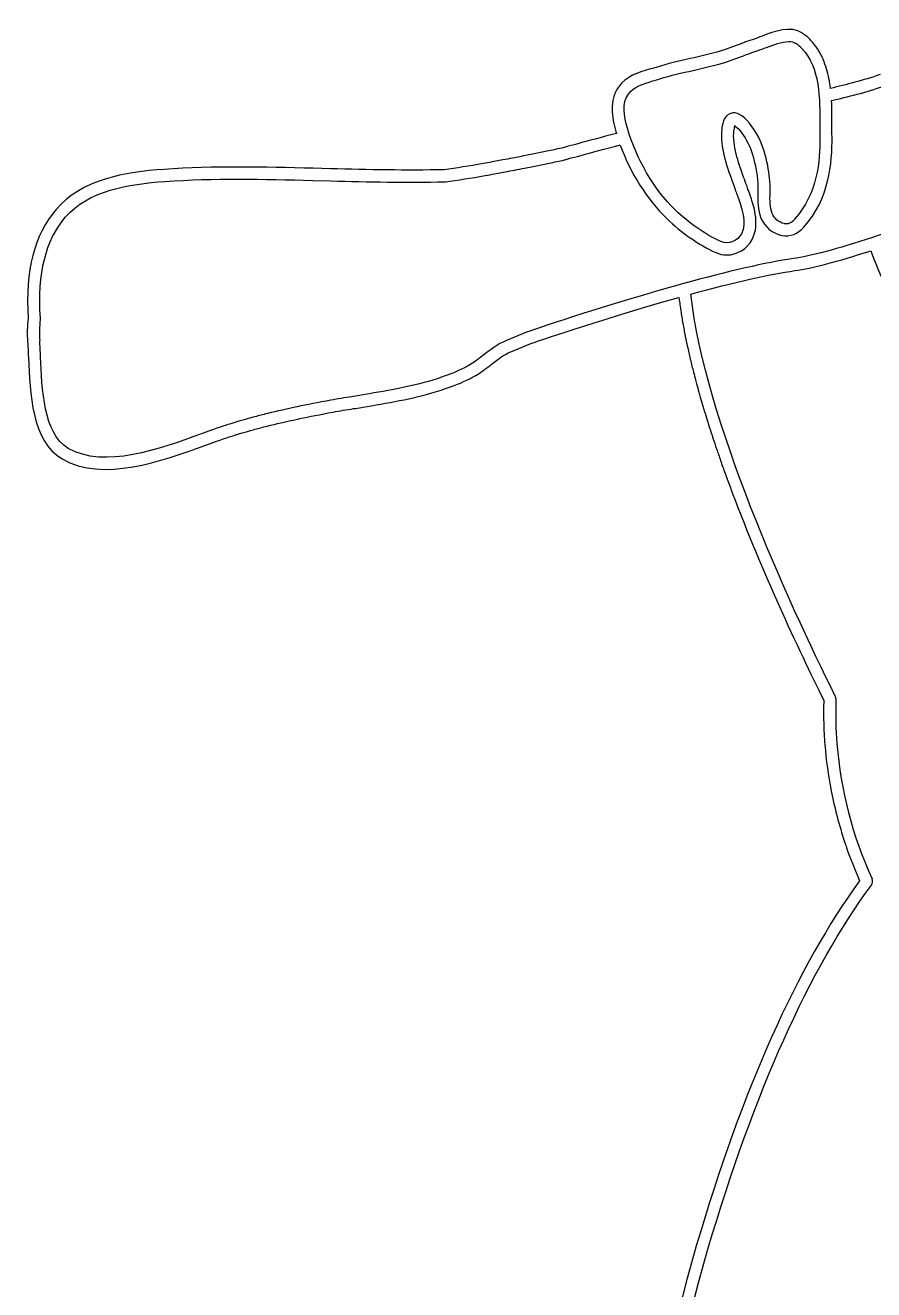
# Model space of a CAD drawing. Header units: millimetres. Extents: x 232 to 378, y -197 to -13.
# Drawn here: x 232.4 to 281.7, y -130.3 to -56.8 of the extents above; entities that cross this region are included whole.
import ezdxf

# ---------------------------------------------------------------- set-up
doc = ezdxf.new("R2010")
doc.units = ezdxf.units.MM
doc.layers.get('0').update_dxf_attribs({"linetype": 'CONTINUOUS'})

msp = doc.modelspace()

# ---------------------------------------------------------------- linework, layer by layer
for p, q in [((273.763, -57.906), (273.486, -58.011)), ((273.735, -58.671), (274.015, -58.565)), ((279.121, -59.985), (279.12, -59.979)), ((260.126, -64.585), (259.503, -64.701)), ((262.685, -64.078), (262.04, -64.211)), ((250.108, -65.097), (249.088, -65.071)), ((259.636, -65.395), (260.254, -65.279)), ((262.184, -64.902), (262.827, -64.769)), ((249.07, -65.777), (250.112, -65.803)), ((261.509, -74.612), (260.331, -75.092)), ((260.6, -75.745), (261.762, -75.27)), ((252.369, -78.187), (252.226, -78.212)), ((246.247, -79.386), (246.247, -79.386)), ((248.163, -78.946), (248.051, -78.971)), ((252.346, -78.907), (252.489, -78.882)), ((244.768, -79.791), (244.306, -79.932)), ((245.523, -79.576), (245.407, -79.608)), ((248.195, -79.662), (248.31, -79.636)), ((244.513, -80.606), (244.97, -80.466)), ((245.6, -80.287), (245.707, -80.257))]:
    msp.add_line(p, q)
for centre, radius, start, end in [((358.391, -52.001), 90.729, 200.08189, 200.6114), ((279.152, -95.933), 0.351, -2.02213, 26.56135)]:
    msp.add_arc(centre, radius, start, end)
for centre, major_axis, ratio, start_param, end_param in [((276.495, -59.157), (-1.141, 1.371), 0.823506, 4.79888, 5.064357), ((273.772, -63.378), (-0.07, 0.911), 0.224922, 0.505939, 0.943464), ((271.19, -63.059), (3.117, -6.414), 0.583491, 4.534704, 5.270764), ((271.993, -67.081), (3.944, -2.989), 0.447445, 4.446756, 5.165587), ((275.366, -61.092), (-1.335, 7.189), 0.279798, 3.037906, 3.357715), ((276.3, -66.099), (0.528, -2.878), 0.654451, 6.042135, 6.757711), ((236.281, -75.133), (-0.63, 4.457), 0.683094, 1.186187, 1.470737), ((258.321, -77.211), (0.412, 0.225), 0.072532, 4.424869, 5.163987), ((283.385, -95.832), (0.439, 9.673), 0.400175, 1.600709, 1.87302), ((317.758, -94.722), (38.069, 5.05), 0.774848, 3.100079, 3.373429), ((317.297, -95.126), (38.371, 4.218), 0.782915, 3.319586, 3.387068), ((281.287, -106.559), (0.127, -0.329), 0.995647, 0.563159, 1.629254)]:
    msp.add_ellipse(centre, major_axis=major_axis, ratio=ratio, start_param=start_param, end_param=end_param)
for points in [[(277.551, -57.214), (276.851, -56.751), (275.936, -57.101), (275.202, -57.383)], [(274.748, -57.549), (274.412, -57.658), (274.082, -57.784), (273.763, -57.906)], [(275.202, -57.383), (275.041, -57.444), (274.888, -57.503), (274.748, -57.549)], [(274.965, -58.22), (275.117, -58.17), (275.282, -58.108), (275.454, -58.042)], [(277.521, -58.103), (278.574, -59.201), (278.57, -61.009), (278.566, -62.605)], [(278.349, -58.005), (278.326, -57.973), (278.305, -57.941), (278.281, -57.91)], [(271.188, -59.376), (272.022, -59.188), (272.883, -58.994), (273.735, -58.671)], [(274.015, -58.565), (274.326, -58.446), (274.648, -58.323), (274.965, -58.22)], [(269.255, -59.87), (269.894, -59.667), (270.552, -59.519), (271.188, -59.376)], [(267.431, -60.749), (267.737, -60.313), (268.282, -60.156), (268.859, -59.989)], [(268.859, -59.989), (268.992, -59.95), (269.124, -59.912), (269.255, -59.87)], [(282.073, -59.619), (281.084, -59.956), (280.079, -60.213), (279.186, -60.421)], [(279.245, -61.13), (280.181, -60.914), (281.243, -60.647), (282.302, -60.287)], [(267.381, -62.744), (267.179, -62.033), (267.045, -61.299), (267.431, -60.749)], [(279.186, -60.421), (279.183, -60.392), (279.178, -60.361), (279.174, -60.332)], [(274.469, -62.447), (274.07, -61.959), (273.715, -61.773), (273.382, -61.876)], [(279.272, -62.606), (279.273, -62.138), (279.273, -61.637), (279.245, -61.13)], [(273.382, -61.876), (272.928, -62.017), (272.878, -62.603), (272.862, -62.796)], [(275.646, -65.67), (275.535, -64.701), (275.3, -63.458), (274.469, -62.447)], [(266.734, -63.044), (264.989, -63.495), (263.547, -63.898), (263.55, -63.898)], [(266.702, -62.937), (266.713, -62.973), (266.723, -63.008), (266.734, -63.044)], [(270.158, -67.492), (268.906, -66.28), (267.894, -64.55), (267.381, -62.744)], [(272.862, -62.796), (272.769, -63.888), (273.126, -64.874), (273.471, -65.827)], [(274.134, -65.587), (273.801, -64.664), (273.485, -63.793), (273.565, -62.856)], [(273.611, -62.588), (273.677, -62.632), (273.783, -62.722), (273.924, -62.894)], [(273.924, -62.894), (274.481, -63.572), (274.796, -64.453), (274.946, -65.751)], [(278.568, -63.241), (278.584, -64.682), (278.432, -66.529), (277.101, -68.034)], [(277.63, -68.501), (279.12, -66.816), (279.291, -64.801), (279.273, -63.233)], [(278.566, -62.605), (278.566, -62.823), (278.565, -63.036), (278.568, -63.241)], [(279.273, -63.233), (279.271, -63.031), (279.271, -62.821), (279.272, -62.606)], [(263.55, -63.898), (263.262, -63.959), (262.974, -64.019), (262.685, -64.078)], [(263.718, -64.583), (263.734, -64.579), (265.196, -64.17), (266.956, -63.715)], [(259.503, -64.701), (259.329, -64.735), (259.154, -64.769), (258.978, -64.799)], [(261.253, -64.372), (260.878, -64.447), (260.503, -64.516), (260.126, -64.585)], [(262.04, -64.211), (261.778, -64.266), (261.517, -64.32), (261.253, -64.372)], [(262.827, -64.769), (263.117, -64.709), (263.407, -64.65), (263.718, -64.583)], [(256.719, -65.154), (254.519, -65.205), (252.288, -65.151), (250.108, -65.097)], [(258.978, -64.799), (258.163, -64.94), (257.424, -65.057), (256.719, -65.154)], [(259.099, -65.494), (259.279, -65.463), (259.458, -65.429), (259.636, -65.395)], [(260.254, -65.279), (260.634, -65.209), (261.013, -65.139), (261.39, -65.064)], [(261.39, -65.064), (261.655, -65.012), (261.919, -64.957), (262.184, -64.902)], [(250.112, -65.803), (252.286, -65.856), (254.534, -65.911), (256.756, -65.859)], [(256.756, -65.859), (256.769, -65.859), (256.783, -65.858), (256.796, -65.855)], [(256.796, -65.855), (257.515, -65.757), (258.268, -65.638), (259.099, -65.494)], [(273.471, -65.827), (273.529, -65.989), (273.588, -66.15), (273.643, -66.311)], [(274.31, -66.08), (274.253, -65.916), (274.194, -65.752), (274.134, -65.587)], [(274.414, -66.37), (274.377, -66.27), (274.342, -66.172), (274.31, -66.08)], [(274.946, -65.751), (274.973, -65.987), (274.968, -66.235), (274.964, -66.497)], [(275.669, -66.51), (275.674, -66.236), (275.679, -65.952), (275.646, -65.67)], [(273.643, -66.311), (273.677, -66.407), (273.713, -66.507), (273.751, -66.611)], [(273.751, -66.611), (274.012, -67.331), (274.338, -68.228), (274.007, -68.885)], [(274.636, -69.204), (275.105, -68.275), (274.706, -67.174), (274.414, -66.37)], [(274.964, -66.497), (274.955, -66.981), (274.946, -67.482), (275.137, -67.968)], [(275.794, -67.71), (275.654, -67.354), (275.662, -66.944), (275.669, -66.51)], [(275.137, -67.968), (275.334, -68.469), (275.838, -68.884), (276.363, -68.976)], [(276.486, -68.281), (276.199, -68.231), (275.902, -67.985), (275.794, -67.71)], [(274.636, -69.204), (274.636, -69.204), (274.636, -69.204), (274.636, -69.204)], [(281.525, -69.874), (282.056, -71.278), (282.722, -72.657), (283.368, -73.994)], [(261.762, -75.27), (262.552, -74.986), (266.466, -73.677), (270.369, -72.584)], [(279.466, -95.776), (276.681, -90.193), (271.921, -79.8), (271.057, -72.393)], [(233.236, -76.054), (233.222, -75.709), (233.209, -75.391), (233.189, -75.116)], [(260.331, -75.092), (259.818, -75.304), (259.376, -75.647), (258.948, -75.978)], [(234.841, -81.363), (233.421, -80.543), (233.31, -77.842), (233.236, -76.054)], [(258.541, -76.288), (258.423, -76.374), (258.302, -76.447), (258.181, -76.518)], [(258.948, -75.978), (258.812, -76.084), (258.677, -76.189), (258.541, -76.288)], [(256.568, -77.224), (255.223, -77.695), (253.772, -77.945), (252.369, -78.187)], [(257.893, -76.678), (257.446, -76.906), (256.973, -77.082), (256.568, -77.224)], [(257.905, -76.672), (257.9, -76.673), (257.897, -76.675), (257.893, -76.678)], [(258.166, -76.527), (258.08, -76.577), (257.993, -76.626), (257.905, -76.672)], [(258.181, -76.518), (258.176, -76.521), (258.171, -76.524), (258.166, -76.527)], [(258.515, -77.14), (258.528, -77.133), (258.54, -77.126), (258.551, -77.119)], [(258.551, -77.119), (258.672, -77.048), (258.813, -76.962), (258.955, -76.859)], [(258.204, -77.31), (258.209, -77.308), (258.215, -77.306), (258.219, -77.303)], [(250.121, -78.561), (249.363, -78.702), (248.742, -78.823), (248.163, -78.946)], [(251.339, -78.357), (250.932, -78.421), (250.525, -78.486), (250.121, -78.561)], [(252.226, -78.212), (251.93, -78.263), (251.635, -78.31), (251.339, -78.357)], [(246.247, -79.386), (246.005, -79.447), (245.763, -79.51), (245.523, -79.576)], [(246.262, -79.383), (246.257, -79.384), (246.252, -79.385), (246.247, -79.386)], [(248.051, -78.971), (247.346, -79.122), (246.777, -79.253), (246.262, -79.383)], [(248.31, -79.636), (248.882, -79.515), (249.498, -79.394), (250.249, -79.255)], [(243.993, -80.03), (243.726, -80.116), (243.458, -80.207), (243.187, -80.304)], [(244.306, -79.932), (244.202, -79.964), (244.097, -79.997), (243.993, -80.03)], [(245.407, -79.608), (245.194, -79.667), (244.981, -79.727), (244.768, -79.791)], [(245.707, -80.257), (245.941, -80.193), (246.174, -80.132), (246.409, -80.073)], [(246.409, -80.073), (246.414, -80.072), (246.42, -80.07), (246.426, -80.069)], [(246.426, -80.069), (246.935, -79.94), (247.498, -79.811), (248.195, -79.662)], [(243.424, -80.968), (243.687, -80.874), (243.949, -80.786), (244.211, -80.701)], [(244.211, -80.701), (244.312, -80.668), (244.413, -80.637), (244.513, -80.606)], [(244.97, -80.466), (245.178, -80.404), (245.386, -80.345), (245.6, -80.287)], [(272.892, -82.358), (272.978, -82.603), (273.067, -82.849), (273.156, -83.093)], [(273.156, -83.093), (273.163, -83.114), (273.171, -83.134), (273.178, -83.154)], [(273.47, -83.94), (273.471, -83.944), (273.472, -83.947), (273.473, -83.951)], [(273.473, -83.951), (275.205, -88.554), (277.281, -92.976), (278.795, -96.014)], [(280.117, -104.595), (280.117, -104.595), (280.117, -104.596), (280.117, -104.596)]]:
    msp.add_open_spline(points, degree=3)
for points, knots in [([(278.281, -57.91), (278.203, -57.808), (278.121, -57.709), (278.03, -57.614), (277.885, -57.463), (277.724, -57.328), (277.551, -57.214)], [355, 355, 355, 355, 356, 356, 356, 357, 357, 357, 357]), ([(273.486, -58.011), (273.284, -58.088), (273.081, -58.157), (272.876, -58.22), (272.263, -58.411), (271.64, -58.55), (271.033, -58.687), (270.382, -58.834), (269.708, -58.985), (269.041, -59.198), (268.916, -59.238), (268.789, -59.274), (268.663, -59.311), (267.994, -59.504), (267.302, -59.705), (266.854, -60.344), (266.714, -60.543), (266.62, -60.751), (266.503, -61.181), (266.479, -61.402), (266.48, -61.624), (266.482, -62.069), (266.583, -62.519), (266.702, -62.937)], [361, 361, 361, 361, 362, 362, 362, 363, 363, 363, 364, 364, 364, 365, 365, 365, 366, 366, 366, 367, 367, 368, 368, 368, 369, 369, 369, 369]), ([(275.454, -58.042), (275.869, -57.883), (276.357, -57.696), (276.746, -57.696), (276.905, -57.696), (277.047, -57.727), (277.162, -57.803)], [7, 7, 7, 7, 8, 8, 8, 9, 9, 9, 9]), ([(278.674, -58.551), (278.639, -58.479), (278.602, -58.409), (278.563, -58.34), (278.541, -58.301), (278.518, -58.262), (278.495, -58.224), (278.449, -58.15), (278.4, -58.077), (278.349, -58.005)], [351, 351, 351, 351, 352, 352, 352, 353, 353, 353, 354, 354, 354, 354]), ([(279.12, -59.979), (279.088, -59.796), (279.047, -59.608), (278.995, -59.419), (278.944, -59.232), (278.884, -59.049), (278.814, -58.871), (278.789, -58.806), (278.764, -58.742), (278.736, -58.679), (278.716, -58.636), (278.694, -58.593), (278.674, -58.551)], [347, 347, 347, 347, 348, 348, 348, 349, 349, 349, 350, 350, 350, 351, 351, 351, 351]), ([(279.174, -60.332), (279.172, -60.317), (279.17, -60.302), (279.168, -60.287), (279.154, -60.186), (279.139, -60.085), (279.121, -59.985)], [344, 344, 344, 344, 345, 345, 345, 346, 346, 346, 346]), ([(249.088, -65.071), (246.247, -64.999), (243.307, -64.923), (240.423, -65.132), (238.157, -65.297), (235.639, -65.702), (234.141, -67.464), (232.866, -68.965), (232.35, -70.98), (232.519, -73.802)], [380, 380, 380, 380, 381, 381, 381, 382, 382, 382, 383, 383, 383, 383]), ([(234.679, -67.921), (236.008, -66.358), (238.354, -65.99), (240.474, -65.836), (243.324, -65.629), (246.245, -65.704), (249.07, -65.777)], [54, 54, 54, 54, 55, 55, 55, 56, 56, 56, 56]), ([(288.034, -66.805), (285.56, -67.749), (283.405, -68.52), (281.629, -69.099), (279.578, -69.767), (278.025, -70.18), (277.013, -70.327)], [20, 20, 20, 20, 21, 21, 21, 22, 22, 22, 22]), ([(274.007, -68.885), (273.811, -69.269), (273.261, -69.543), (272.815, -69.336), (271.884, -68.905), (270.94, -68.25), (270.158, -67.492)], [24, 24, 24, 24, 25, 25, 25, 26, 26, 26, 26]), ([(233.223, -73.859), (233.226, -73.837), (233.226, -73.815), (233.225, -73.792), (233.062, -71.146), (233.524, -69.28), (234.679, -67.921)], [52, 52, 52, 52, 53, 53, 53, 54, 54, 54, 54]), ([(271.057, -72.393), (273.599, -71.698), (275.635, -71.238), (277.114, -71.025), (278.111, -70.881), (279.594, -70.494), (281.525, -69.874)], [122, 122, 122, 122, 123, 123, 123, 124, 124, 124, 124]), ([(272.518, -69.976), (272.717, -70.068), (272.931, -70.112), (273.146, -70.112), (273.745, -70.112), (274.348, -69.771), (274.636, -69.204)], [69, 69, 69, 69, 70, 70, 70, 71, 71, 71, 71]), ([(277.013, -70.327), (275.449, -70.553), (273.285, -71.045), (270.579, -71.793), (266.529, -72.911), (262.346, -74.31), (261.509, -74.612)], [22, 22, 22, 22, 23, 23, 23, 24, 24, 24, 24]), ([(270.369, -72.584), (270.375, -72.631), (270.382, -72.68), (270.388, -72.727), (270.404, -72.85), (270.421, -72.974), (270.439, -73.098), (270.455, -73.214), (270.472, -73.331), (270.49, -73.449), (270.509, -73.572), (270.529, -73.695), (270.55, -73.819), (270.571, -73.942), (270.592, -74.065), (270.614, -74.188), (270.636, -74.31), (270.659, -74.432), (270.682, -74.554), (270.707, -74.683), (270.732, -74.812), (270.759, -74.943), (270.783, -75.061), (270.808, -75.181), (270.834, -75.301), (270.863, -75.438), (270.893, -75.575), (270.924, -75.713), (270.95, -75.828), (270.976, -75.943), (271.003, -76.058), (271.037, -76.203), (271.072, -76.349), (271.108, -76.495), (271.135, -76.605), (271.162, -76.715), (271.19, -76.826), (271.229, -76.98), (271.269, -77.135), (271.31, -77.29), (271.337, -77.394), (271.365, -77.498), (271.393, -77.602), (271.437, -77.766), (271.483, -77.93), (271.529, -78.095), (271.556, -78.192), (271.583, -78.289), (271.611, -78.386), (271.661, -78.559), (271.712, -78.733), (271.764, -78.907), (271.79, -78.997), (271.817, -79.086), (271.844, -79.176), (271.9, -79.361), (271.957, -79.546), (272.015, -79.732), (272.039, -79.81), (272.064, -79.889), (272.089, -79.968), (272.151, -80.165), (272.215, -80.363), (272.28, -80.561), (272.302, -80.629), (272.324, -80.697), (272.347, -80.766), (272.416, -80.977), (272.487, -81.189), (272.559, -81.401), (272.578, -81.454), (272.595, -81.507), (272.614, -81.56)], [411, 411, 411, 411, 412, 412, 412, 413, 413, 413, 414, 414, 414, 415, 415, 415, 416, 416, 416, 417, 417, 417, 418, 418, 418, 419, 419, 419, 420, 420, 420, 421, 421, 421, 422, 422, 422, 423, 423, 423, 424, 424, 424, 425, 425, 425, 426, 426, 426, 427, 427, 427, 428, 428, 428, 429, 429, 429, 430, 430, 430, 431, 431, 431, 432, 432, 432, 433, 433, 433, 434, 434, 434, 435, 435, 435, 435]), ([(232.519, -73.802), (232.463, -74.247), (232.452, -74.706), (232.485, -75.167), (232.505, -75.436), (232.518, -75.747), (232.531, -76.083), (232.616, -78.141), (232.732, -80.96), (234.488, -81.974), (236.876, -83.352), (240.296, -82.107), (242.792, -81.197), (243.012, -81.117), (243.223, -81.04), (243.424, -80.968)], [383, 383, 383, 383, 384, 384, 384, 385, 385, 385, 386, 386, 386, 387, 387, 387, 388, 388, 388, 388]), ([(258.955, -76.859), (259.098, -76.755), (259.239, -76.645), (259.381, -76.536), (259.789, -76.219), (260.175, -75.92), (260.6, -75.745)], [407, 407, 407, 407, 408, 408, 408, 409, 409, 409, 409]), ([(252.489, -78.882), (253.921, -78.635), (255.4, -78.38), (256.801, -77.889), (257.226, -77.741), (257.723, -77.556), (258.204, -77.31)], [401, 401, 401, 401, 402, 402, 402, 403, 403, 403, 403]), ([(250.249, -79.255), (250.648, -79.181), (251.049, -79.117), (251.45, -79.054), (251.749, -79.006), (252.048, -78.959), (252.346, -78.907)], [398, 398, 398, 398, 399, 399, 399, 400, 400, 400, 400]), ([(243.187, -80.304), (242.985, -80.376), (242.772, -80.453), (242.55, -80.534), (240.184, -81.397), (236.943, -82.578), (234.841, -81.363)], [47, 47, 47, 47, 48, 48, 48, 49, 49, 49, 49]), ([(272.614, -81.56), (272.692, -81.788), (272.771, -82.017), (272.852, -82.245), (272.865, -82.283), (272.878, -82.32), (272.892, -82.358)], [435, 435, 435, 435, 436, 436, 436, 437, 437, 437, 437]), ([(278.795, -96.014), (278.782, -96.451), (278.781, -96.888), (278.791, -97.321), (278.801, -97.751), (278.823, -98.178), (278.856, -98.598), (278.927, -99.502), (279.054, -100.398), (279.227, -101.286), (279.423, -102.291), (279.684, -103.284), (280.009, -104.261), (280.046, -104.372), (280.079, -104.484), (280.117, -104.595)], [442, 442, 442, 442, 443, 443, 443, 444, 444, 444, 445, 445, 445, 446, 446, 446, 447, 447, 447, 447]), ([(280.879, -106.518), (277.258, -111.486), (274.063, -118.63), (271.381, -127.755), (265.204, -148.777), (268.336, -168.901), (270.75, -179.007)], [449, 449, 449, 449, 450, 450, 450, 451, 451, 451, 451]), ([(271.44, -178.861), (269.038, -168.805), (265.926, -148.819), (272.058, -127.954), (274.747, -118.806), (277.947, -111.678), (281.569, -106.77)], [115, 115, 115, 115, 116, 116, 116, 117, 117, 117, 117])]:
    msp.add_open_spline(points, degree=3, knots=knots)

doc.saveas('drawing.dxf')
